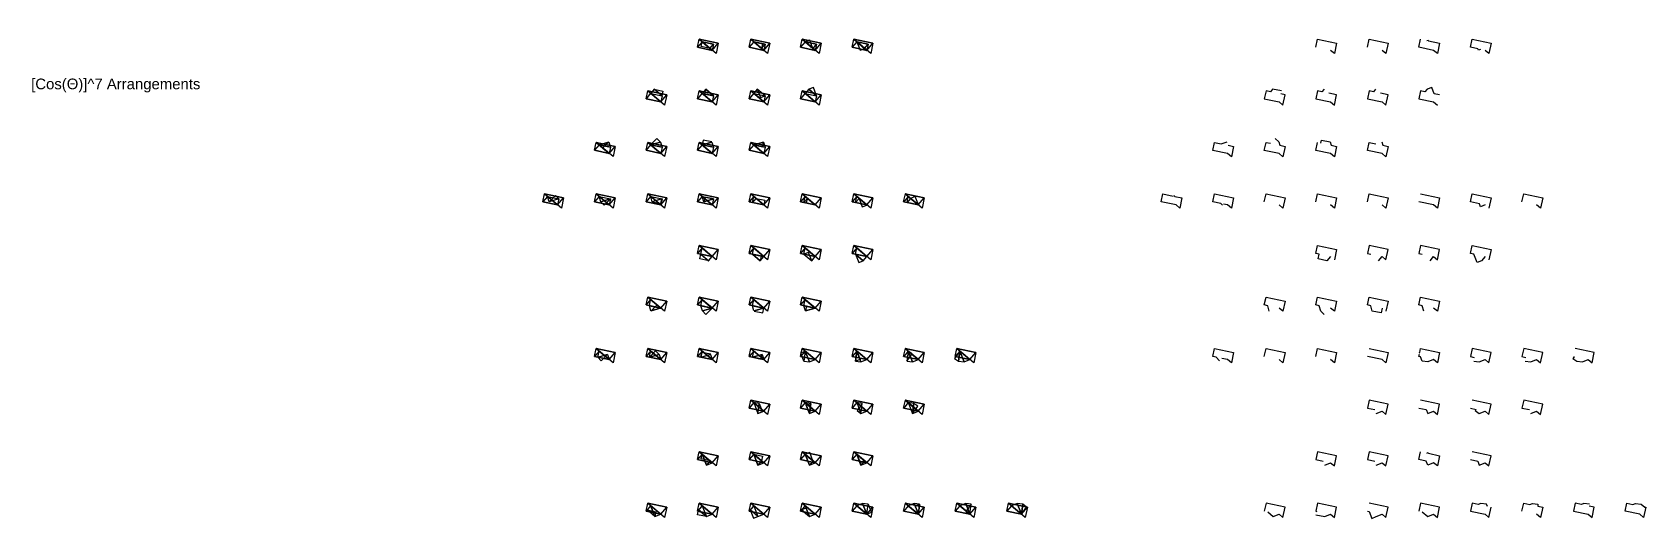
# Model space of a CAD drawing. Header units: inches. Extents: x -12292079.407 to -12292079.373, y 116895049.277 to 116895049.734.
# Drawn here: x -12292079.40454 to -12292079.38265, y 116895049.47863 to 116895049.48524 of the extents above; entities that cross this region are included whole.
import ezdxf

# ---------------------------------------------------------------- set-up
doc = ezdxf.new("R2010")
doc.units = ezdxf.units.IN
doc.header["$MEASUREMENT"] = 0
for name, color, linetype in [('BASE', 170, 'Continuous'), ('HYPOTENUSE', 20, 'Continuous'), ('PERPENDICULAR', 90, 'Continuous'), ('Standard', 7, 'Continuous')]:
    doc.layers.add(name, color=color, linetype=linetype)
doc.styles.get("Standard").update_dxf_attribs({"font": 'arial_0.ttf'})

# ---------------------------------------------------------------- blocks, each defined once
blk = doc.blocks.new('fundamental_block_GT')
at = {"layer": 'BASE'}
blk.add_line((0, 0), (879, -7), dxfattribs=at)
at = {"layer": 'HYPOTENUSE'}
blk.add_line((883, 469), (0, 0), dxfattribs=at)
at = {"layer": 'PERPENDICULAR'}
blk.add_line((879, -7), (883, 469), dxfattribs=at)

msp = doc.modelspace()

# ---------------------------------------------------------------- linework, layer by layer
at = {"color": 6}
for points in [[(-12292079.387126, 116895049.485033), (-12292079.387103, 116895049.485141), (-12292079.386845, 116895049.485087), (-12292079.386875, 116895049.484947), (-12292079.386927, 116895049.484991)], [(-12292079.386427, 116895049.485033), (-12292079.386404, 116895049.485141), (-12292079.386146, 116895049.485087), (-12292079.386176, 116895049.484947), (-12292079.386228, 116895049.484991)], [(-12292079.387825, 116895049.482937), (-12292079.387802, 116895049.483045), (-12292079.387544, 116895049.48299), (-12292079.387574, 116895049.482851), (-12292079.387625, 116895049.482895)], [(-12292079.387126, 116895049.482937), (-12292079.387103, 116895049.483045), (-12292079.386845, 116895049.48299), (-12292079.386875, 116895049.482851), (-12292079.386927, 116895049.482895)], [(-12292079.386427, 116895049.482937), (-12292079.386404, 116895049.483045), (-12292079.386146, 116895049.48299), (-12292079.386176, 116895049.482851), (-12292079.386228, 116895049.482895)], [(-12292079.385705, 116895049.483045), (-12292079.385447, 116895049.48299), (-12292079.385477, 116895049.482851), (-12292079.385529, 116895049.482895), (-12292079.385728, 116895049.482937)], [(-12292079.38433, 116895049.482937), (-12292079.384307, 116895049.483045), (-12292079.384049, 116895049.48299), (-12292079.384079, 116895049.482851), (-12292079.384131, 116895049.482895)], [(-12292079.387825, 116895049.48084), (-12292079.387802, 116895049.480948), (-12292079.387544, 116895049.480894), (-12292079.387574, 116895049.480754), (-12292079.387625, 116895049.480798)], [(-12292079.387126, 116895049.48084), (-12292079.387103, 116895049.480948), (-12292079.386845, 116895049.480894), (-12292079.386875, 116895049.480754), (-12292079.386927, 116895049.480798)], [(-12292079.386404, 116895049.480948), (-12292079.386146, 116895049.480894), (-12292079.386176, 116895049.480754), (-12292079.386228, 116895049.480798), (-12292079.386427, 116895049.48084)]]:
    msp.add_lwpolyline(points, close=True, dxfattribs=at)
for points in [[(-12292079.385622, 116895049.485124), (-12292079.385603, 116895049.485131), (-12292079.385599, 116895049.485119), (-12292079.385447, 116895049.485087), (-12292079.385477, 116895049.484947), (-12292079.385529, 116895049.484991), (-12292079.385728, 116895049.485033), (-12292079.385705, 116895049.485141)], [(-12292079.384894, 116895049.485005), (-12292079.384922, 116895049.484994), (-12292079.384929, 116895049.485012), (-12292079.385029, 116895049.485033), (-12292079.385006, 116895049.485141), (-12292079.384748, 116895049.485087), (-12292079.384778, 116895049.484947), (-12292079.38483, 116895049.484991)], [(-12292079.387594, 116895049.484441), (-12292079.387713, 116895049.484465), (-12292079.387743, 116895049.48443), (-12292079.387802, 116895049.484443), (-12292079.387825, 116895049.484334), (-12292079.387625, 116895049.484293), (-12292079.387574, 116895049.484248), (-12292079.387544, 116895049.484388), (-12292079.387603, 116895049.484401)], [(-12292079.385447, 116895049.484388), (-12292079.385522, 116895049.484404), (-12292079.385555, 116895049.484489), (-12292079.385616, 116895049.484465), (-12292079.385646, 116895049.48443), (-12292079.385705, 116895049.484443), (-12292079.385728, 116895049.484334), (-12292079.385529, 116895049.484293), (-12292079.385477, 116895049.484248)], [(-12292079.387676, 116895049.483795), (-12292079.387629, 116895049.483749), (-12292079.387616, 116895049.483705), (-12292079.387544, 116895049.483689), (-12292079.387574, 116895049.483549), (-12292079.387625, 116895049.483594), (-12292079.387825, 116895049.483635), (-12292079.387802, 116895049.483744), (-12292079.387741, 116895049.483731)], [(-12292079.387058, 116895049.483734), (-12292079.387049, 116895049.483774), (-12292079.38693, 116895049.483749), (-12292079.386917, 116895049.483705), (-12292079.386845, 116895049.483689), (-12292079.386875, 116895049.483549), (-12292079.386927, 116895049.483594), (-12292079.387126, 116895049.483635), (-12292079.387103, 116895049.483744)], [(-12292079.389052, 116895049.483025), (-12292079.389038, 116895049.483011), (-12292079.388942, 116895049.48299), (-12292079.388971, 116895049.482851), (-12292079.389023, 116895049.482895), (-12292079.389223, 116895049.482937), (-12292079.3892, 116895049.483045), (-12292079.389062, 116895049.483015)], [(-12292079.388393, 116895049.482892), (-12292079.388414, 116895049.482913), (-12292079.388524, 116895049.482937), (-12292079.388501, 116895049.483045), (-12292079.388243, 116895049.48299), (-12292079.388272, 116895049.482851), (-12292079.388324, 116895049.482895), (-12292079.388379, 116895049.482906)], [(-12292079.38483, 116895049.482895), (-12292079.384891, 116895049.482871), (-12292079.384907, 116895049.482911), (-12292079.385029, 116895049.482937), (-12292079.385006, 116895049.483045), (-12292079.384748, 116895049.48299), (-12292079.384778, 116895049.482851)], [(-12292079.386927, 116895049.482196), (-12292079.386975, 116895049.482138), (-12292079.387094, 116895049.482164), (-12292079.38708, 116895049.482228), (-12292079.387126, 116895049.482238), (-12292079.387103, 116895049.482346), (-12292079.386845, 116895049.482291), (-12292079.386875, 116895049.482151)], [(-12292079.38483, 116895049.482196), (-12292079.384878, 116895049.482138), (-12292079.38494, 116895049.482115), (-12292079.384984, 116895049.482228), (-12292079.385029, 116895049.482238), (-12292079.385006, 116895049.482346), (-12292079.384748, 116895049.482291), (-12292079.384778, 116895049.482151)], [(-12292079.387012, 116895049.481411), (-12292079.387059, 116895049.481457), (-12292079.38708, 116895049.481529), (-12292079.387126, 116895049.481539), (-12292079.387103, 116895049.481647), (-12292079.386845, 116895049.481593), (-12292079.386875, 116895049.481453), (-12292079.386927, 116895049.481497)], [(-12292079.386228, 116895049.481497), (-12292079.386241, 116895049.481432), (-12292079.38636, 116895049.481457), (-12292079.386381, 116895049.481529), (-12292079.386427, 116895049.481539), (-12292079.386404, 116895049.481647), (-12292079.386146, 116895049.481593), (-12292079.386176, 116895049.481453)], [(-12292079.388432, 116895049.480784), (-12292079.388478, 116895049.48083), (-12292079.388524, 116895049.48084), (-12292079.388501, 116895049.480948), (-12292079.388243, 116895049.480894), (-12292079.388272, 116895049.480754), (-12292079.388324, 116895049.480798), (-12292079.388401, 116895049.480814)], [(-12292079.385726, 116895049.48089), (-12292079.385716, 116895049.480894), (-12292079.385705, 116895049.480948), (-12292079.385447, 116895049.480894), (-12292079.385477, 116895049.480754), (-12292079.385529, 116895049.480798), (-12292079.385608, 116895049.480767), (-12292079.385683, 116895049.480777), (-12292079.385705, 116895049.480835), (-12292079.385728, 116895049.48084), (-12292079.38572, 116895049.480874)], [(-12292079.383631, 116895049.48084), (-12292079.383623, 116895049.480838), (-12292079.383639, 116895049.480815), (-12292079.383586, 116895049.480777), (-12292079.383511, 116895049.480767), (-12292079.383432, 116895049.480798), (-12292079.38338, 116895049.480754), (-12292079.38335, 116895049.480894), (-12292079.383608, 116895049.480948)], [(-12292079.385029, 116895049.480141), (-12292079.38495, 116895049.480124), (-12292079.384963, 116895049.480107), (-12292079.384909, 116895049.480068), (-12292079.38483, 116895049.480099), (-12292079.384778, 116895049.480055), (-12292079.384748, 116895049.480195), (-12292079.385006, 116895049.480249)], [(-12292079.385622, 116895049.479532), (-12292079.385603, 116895049.479539), (-12292079.385599, 116895049.479528), (-12292079.385447, 116895049.479496), (-12292079.385477, 116895049.479356), (-12292079.385529, 116895049.4794), (-12292079.385608, 116895049.479369), (-12292079.385628, 116895049.479421), (-12292079.385728, 116895049.479442), (-12292079.385705, 116895049.47955)], [(-12292079.387125, 116895049.478695), (-12292079.387006, 116895049.47867), (-12292079.386927, 116895049.478701), (-12292079.386875, 116895049.478657), (-12292079.386845, 116895049.478797), (-12292079.387103, 116895049.478851), (-12292079.387126, 116895049.478743), (-12292079.387115, 116895049.478741)], [(-12292079.386427, 116895049.478743), (-12292079.386404, 116895049.478738), (-12292079.386369, 116895049.478646), (-12292079.386307, 116895049.47867), (-12292079.386228, 116895049.478701), (-12292079.386176, 116895049.478657), (-12292079.386146, 116895049.478797), (-12292079.386404, 116895049.478851)], [(-12292079.3848, 116895049.478808), (-12292079.384812, 116895049.478838), (-12292079.384886, 116895049.478848), (-12292079.384923, 116895049.478833), (-12292079.385006, 116895049.478851), (-12292079.385029, 116895049.478743), (-12292079.38483, 116895049.478701), (-12292079.384778, 116895049.478657), (-12292079.384748, 116895049.478797)]]:
    msp.add_lwpolyline(points, close=True)
at = {"color": 130}
for points in [[(-12292079.387014, 116895049.484465), (-12292079.387044, 116895049.48443), (-12292079.387103, 116895049.484443), (-12292079.387126, 116895049.484334), (-12292079.386927, 116895049.484293), (-12292079.386875, 116895049.484248), (-12292079.386845, 116895049.484388), (-12292079.386949, 116895049.48441)], [(-12292079.386315, 116895049.484465), (-12292079.386345, 116895049.48443), (-12292079.386404, 116895049.484443), (-12292079.386427, 116895049.484334), (-12292079.386228, 116895049.484293), (-12292079.386176, 116895049.484248), (-12292079.386146, 116895049.484388), (-12292079.38625, 116895049.48441)]]:
    msp.add_lwpolyline(points, close=True, dxfattribs=at)
at = {"color": 129}
for points in [[(-12292079.388315, 116895049.483705), (-12292079.388243, 116895049.483689), (-12292079.388272, 116895049.483549), (-12292079.388324, 116895049.483594), (-12292079.388524, 116895049.483635), (-12292079.388501, 116895049.483744), (-12292079.38841, 116895049.483725), (-12292079.388328, 116895049.483749)], [(-12292079.386231, 116895049.483749), (-12292079.386218, 116895049.483705), (-12292079.386146, 116895049.483689), (-12292079.386176, 116895049.483549), (-12292079.386228, 116895049.483594), (-12292079.386427, 116895049.483635), (-12292079.386404, 116895049.483744), (-12292079.386313, 116895049.483725)]]:
    msp.add_lwpolyline(points, close=True, dxfattribs=at)
at = {"color": 128}
for points in [[(-12292079.386276, 116895049.482138), (-12292079.386228, 116895049.482196), (-12292079.386176, 116895049.482151), (-12292079.386146, 116895049.482291), (-12292079.386404, 116895049.482346), (-12292079.386427, 116895049.482238), (-12292079.386381, 116895049.482228)], [(-12292079.385577, 116895049.482138), (-12292079.385529, 116895049.482196), (-12292079.385477, 116895049.482151), (-12292079.385447, 116895049.482291), (-12292079.385705, 116895049.482346), (-12292079.385728, 116895049.482238), (-12292079.385682, 116895049.482228)]]:
    msp.add_lwpolyline(points, close=True, dxfattribs=at)
at = {"color": 127}
for points in [[(-12292079.387758, 116895049.481457), (-12292079.387779, 116895049.481529), (-12292079.387825, 116895049.481539), (-12292079.387802, 116895049.481647), (-12292079.387544, 116895049.481593), (-12292079.387574, 116895049.481453), (-12292079.387625, 116895049.481497)], [(-12292079.385661, 116895049.481457), (-12292079.385682, 116895049.481529), (-12292079.385728, 116895049.481539), (-12292079.385705, 116895049.481647), (-12292079.385447, 116895049.481593), (-12292079.385477, 116895049.481453), (-12292079.385529, 116895049.481497)]]:
    msp.add_lwpolyline(points, close=True, dxfattribs=at)
at = {"color": 126}
for points in [[(-12292079.384984, 116895049.480777), (-12292079.384909, 116895049.480767), (-12292079.38483, 116895049.480798), (-12292079.384778, 116895049.480754), (-12292079.384748, 116895049.480894), (-12292079.385006, 116895049.480948), (-12292079.385029, 116895049.48084), (-12292079.384977, 116895049.480829)], [(-12292079.384285, 116895049.480777), (-12292079.38421, 116895049.480767), (-12292079.384131, 116895049.480798), (-12292079.384079, 116895049.480754), (-12292079.384049, 116895049.480894), (-12292079.384307, 116895049.480948), (-12292079.38433, 116895049.48084), (-12292079.384278, 116895049.480829)]]:
    msp.add_lwpolyline(points, close=True, dxfattribs=at)
at = {"color": 55}
for points in [[(-12292079.386307, 116895049.480068), (-12292079.386228, 116895049.480099), (-12292079.386176, 116895049.480055), (-12292079.386146, 116895049.480195), (-12292079.386404, 116895049.480249), (-12292079.386427, 116895049.480141), (-12292079.386327, 116895049.48012)], [(-12292079.385728, 116895049.480141), (-12292079.385628, 116895049.48012), (-12292079.385608, 116895049.480068), (-12292079.385529, 116895049.480099), (-12292079.385477, 116895049.480055), (-12292079.385447, 116895049.480195), (-12292079.385705, 116895049.480249)], [(-12292079.38421, 116895049.480068), (-12292079.384131, 116895049.480099), (-12292079.384079, 116895049.480055), (-12292079.384049, 116895049.480195), (-12292079.384307, 116895049.480249), (-12292079.38433, 116895049.480141), (-12292079.38423, 116895049.48012)], [(-12292079.387006, 116895049.479369), (-12292079.386927, 116895049.4794), (-12292079.386875, 116895049.479356), (-12292079.386845, 116895049.479496), (-12292079.387103, 116895049.47955), (-12292079.387126, 116895049.479442), (-12292079.387026, 116895049.479421)], [(-12292079.386307, 116895049.479369), (-12292079.386228, 116895049.4794), (-12292079.386176, 116895049.479356), (-12292079.386146, 116895049.479496), (-12292079.386404, 116895049.47955), (-12292079.386427, 116895049.479442), (-12292079.386327, 116895049.479421)], [(-12292079.385029, 116895049.479442), (-12292079.384929, 116895049.479421), (-12292079.384909, 116895049.479369), (-12292079.38483, 116895049.4794), (-12292079.384778, 116895049.479356), (-12292079.384748, 116895049.479496), (-12292079.385006, 116895049.47955)]]:
    msp.add_lwpolyline(points, close=True, dxfattribs=at)
at = {"color": 125}
for points in [[(-12292079.387779, 116895049.478733), (-12292079.387705, 116895049.47867), (-12292079.387625, 116895049.478701), (-12292079.387574, 116895049.478657), (-12292079.387544, 116895049.478797), (-12292079.387802, 116895049.478851), (-12292079.387825, 116895049.478743)], [(-12292079.385683, 116895049.478733), (-12292079.385608, 116895049.47867), (-12292079.385529, 116895049.478701), (-12292079.385477, 116895049.478657), (-12292079.385447, 116895049.478797), (-12292079.385705, 116895049.478851), (-12292079.385728, 116895049.478743)]]:
    msp.add_lwpolyline(points, close=True, dxfattribs=at)
at = {"color": 124}
for points in [[(-12292079.38433, 116895049.478743), (-12292079.384307, 116895049.478851), (-12292079.384224, 116895049.478833), (-12292079.384187, 116895049.478848), (-12292079.384113, 116895049.478838), (-12292079.384117, 116895049.478811), (-12292079.384049, 116895049.478797), (-12292079.384079, 116895049.478657), (-12292079.384131, 116895049.478701)], [(-12292079.383414, 116895049.478838), (-12292079.383489, 116895049.478848), (-12292079.383525, 116895049.478833), (-12292079.383608, 116895049.478851), (-12292079.383631, 116895049.478743), (-12292079.383432, 116895049.478701), (-12292079.38338, 116895049.478657), (-12292079.38335, 116895049.478797), (-12292079.383418, 116895049.478811)]]:
    msp.add_lwpolyline(points, close=True, dxfattribs=at)
msp.add_lwpolyline([(-12292079.382662, 116895049.478799), (-12292079.382652, 116895049.478797), (-12292079.382681, 116895049.478657), (-12292079.382733, 116895049.478701), (-12292079.382932, 116895049.478743), (-12292079.382909, 116895049.478851), (-12292079.382826, 116895049.478833), (-12292079.38279, 116895049.478848), (-12292079.382715, 116895049.478838), (-12292079.382662, 116895049.4788)])

# ---------------------------------------------------------------- block references
for p, xscale, yscale, zscale, rotation in [((-12292079.395314, 116895049.484991), -2.315495696894455e-07, 2.315495696894455e-07, 2.315495696894456e-07, 347.6394668721875), ((-12292079.395314, 116895049.484991), 2.0351372332779e-07, 2.0351372332779e-07, 2.0351372332779e-07, 140.1267903938843), ((-12292079.39549, 116895049.485141), 2.634471657972354e-07, 2.634471657972354e-07, 2.634471657972354e-07, 320.1285335405972), ((-12292079.39545, 116895049.485107), -1.788734203571492e-07, 1.788734203571492e-07, 1.788734203571492e-07, 167.6377591447057), ((-12292079.395345, 116895049.485018), -1.38174090891794e-07, 1.38174090891794e-07, 1.381740908917941e-07, 347.6391415513154), ((-12292079.39545, 116895049.485107), 1.572151625356527e-07, 1.572151625356527e-07, 1.572151625356527e-07, 320.1253264842147), ((-12292079.394615, 116895049.484991), -2.315495696894455e-07, 2.315495696894455e-07, 2.315495696894456e-07, 347.6394668721875), ((-12292079.394615, 116895049.484991), 2.0351372332779e-07, 2.0351372332779e-07, 2.0351372332779e-07, 140.1267903938843), ((-12292079.394791, 116895049.485141), 2.634471657972354e-07, 2.634471657972354e-07, 2.634471657972354e-07, 320.1285335405972), ((-12292079.394751, 116895049.485107), -1.788734203571492e-07, 1.788734203571492e-07, 1.788734203571492e-07, 167.6377591447057), ((-12292079.394751, 116895049.485107), -1.38174090891794e-07, 1.38174090891794e-07, 1.381740908917941e-07, 167.6391415513153), ((-12292079.394751, 116895049.485107), 1.572151625356527e-07, 1.572151625356527e-07, 1.572151625356527e-07, 320.1253264842147), ((-12292079.393916, 116895049.484991), -2.315495696894455e-07, 2.315495696894455e-07, 2.315495696894456e-07, 347.6394668721875), ((-12292079.393916, 116895049.484991), 2.0351372332779e-07, 2.0351372332779e-07, 2.0351372332779e-07, 140.1267903938843), ((-12292079.394092, 116895049.485141), 2.634471657972354e-07, 2.634471657972354e-07, 2.634471657972354e-07, 320.1285335405972), ((-12292079.394052, 116895049.485107), -1.788734203571492e-07, 1.788734203571492e-07, 1.788734203571492e-07, 167.6377591447057), ((-12292079.394052, 116895049.485107), 1.572151625356527e-07, 1.572151625356527e-07, 1.572151625356527e-07, 320.1253264842147), ((-12292079.393947, 116895049.485018), 1.381740908917941e-07, 1.381740908917941e-07, 1.381740908917941e-07, 111.6391415535086), ((-12292079.393217, 116895049.484991), -2.315495696894455e-07, 2.315495696894455e-07, 2.315495696894456e-07, 347.6394668721875), ((-12292079.393217, 116895049.484991), 2.0351372332779e-07, 2.0351372332779e-07, 2.0351372332779e-07, 140.1267903938843), ((-12292079.393393, 116895049.485141), 2.634471657972354e-07, 2.634471657972354e-07, 2.634471657972354e-07, 320.1285335405972), ((-12292079.393353, 116895049.485107), -1.788734203571492e-07, 1.788734203571492e-07, 1.788734203571492e-07, 167.6377591447057), ((-12292079.393353, 116895049.485107), 1.572151625356527e-07, 1.572151625356527e-07, 1.572151625356527e-07, 320.1253264842147), ((-12292079.393353, 116895049.485107), 1.381740908917941e-07, 1.381740908917941e-07, 1.381740908917941e-07, 291.6391415535086), ((-12292079.396013, 116895049.484293), -2.315495696894455e-07, 2.315495696894455e-07, 2.315495696894456e-07, 347.6394668721875), ((-12292079.396013, 116895049.484293), 2.0351372332779e-07, 2.0351372332779e-07, 2.0351372332779e-07, 140.1267903938843), ((-12292079.396189, 116895049.484443), 2.634471657972354e-07, 2.634471657972354e-07, 2.634471657972354e-07, 320.1285335405972), ((-12292079.396149, 116895049.484408), -1.788734203571492e-07, 1.788734203571492e-07, 1.788734203571492e-07, 167.6377591447057), ((-12292079.395995, 116895049.484376), 1.572151625356527e-07, 1.572151625356527e-07, 1.572151625356527e-07, 140.1253264842147), ((-12292079.396101, 116895049.484465), -1.38174090891794e-07, 1.38174090891794e-07, 1.381740908917941e-07, 167.6391415513153), ((-12292079.395314, 116895049.484293), -2.315495696894455e-07, 2.315495696894455e-07, 2.315495696894456e-07, 347.6394668721875), ((-12292079.395314, 116895049.484293), 2.0351372332779e-07, 2.0351372332779e-07, 2.0351372332779e-07, 140.1267903938843), ((-12292079.39549, 116895049.484443), 2.634471657972354e-07, 2.634471657972354e-07, 2.634471657972354e-07, 320.1285335405972), ((-12292079.39545, 116895049.484408), -1.788734203571492e-07, 1.788734203571492e-07, 1.788734203571492e-07, 167.6377591447057), ((-12292079.395296, 116895049.484376), 1.572151625356527e-07, 1.572151625356527e-07, 1.572151625356527e-07, 140.1253264842147), ((-12292079.395296, 116895049.484376), -1.38174090891794e-07, 1.38174090891794e-07, 1.381740908917941e-07, 347.6391415513154), ((-12292079.394615, 116895049.484293), -2.315495696894455e-07, 2.315495696894455e-07, 2.315495696894456e-07, 347.6394668721875), ((-12292079.394615, 116895049.484293), 2.0351372332779e-07, 2.0351372332779e-07, 2.0351372332779e-07, 140.1267903938843), ((-12292079.394791, 116895049.484443), 2.634471657972354e-07, 2.634471657972354e-07, 2.634471657972354e-07, 320.1285335405972), ((-12292079.394751, 116895049.484408), -1.788734203571492e-07, 1.788734203571492e-07, 1.788734203571492e-07, 167.6377591447057), ((-12292079.394597, 116895049.484376), 1.572151625356527e-07, 1.572151625356527e-07, 1.572151625356527e-07, 140.1253264842147), ((-12292079.394703, 116895049.484465), 1.381740908917941e-07, 1.381740908917941e-07, 1.381740908917941e-07, 291.6391415535086), ((-12292079.393916, 116895049.484293), -2.315495696894455e-07, 2.315495696894455e-07, 2.315495696894456e-07, 347.6394668721875), ((-12292079.393916, 116895049.484293), 2.0351372332779e-07, 2.0351372332779e-07, 2.0351372332779e-07, 140.1267903938843), ((-12292079.394092, 116895049.484443), 2.634471657972354e-07, 2.634471657972354e-07, 2.634471657972354e-07, 320.1285335405972), ((-12292079.394052, 116895049.484408), -1.788734203571492e-07, 1.788734203571492e-07, 1.788734203571492e-07, 167.6377591447057), ((-12292079.393898, 116895049.484376), 1.572151625356527e-07, 1.572151625356527e-07, 1.572151625356527e-07, 140.1253264842147), ((-12292079.393898, 116895049.484376), 1.381740908917941e-07, 1.381740908917941e-07, 1.381740908917941e-07, 111.6391415535086), ((-12292079.396712, 116895049.483594), -2.315495696894455e-07, 2.315495696894455e-07, 2.315495696894456e-07, 347.6394668721875), ((-12292079.396888, 116895049.483744), 2.634471657972354e-07, 2.634471657972354e-07, 2.634471657972354e-07, 320.1285335405972), ((-12292079.396716, 116895049.483749), -1.381768981771838e-07, 1.381768981771839e-07, 1.381768981771838e-07, 44.61187588251773), ((-12292079.396848, 116895049.483709), -1.572151625356527e-07, 1.572151625356527e-07, 1.572151625356527e-07, 196.1253264820216), ((-12292079.396013, 116895049.483594), -2.315495696894455e-07, 2.315495696894455e-07, 2.315495696894456e-07, 347.6394668721875), ((-12292079.396189, 116895049.483744), 2.634471657972354e-07, 2.634471657972354e-07, 2.634471657972354e-07, 320.1285335405972), ((-12292079.396149, 116895049.483709), -1.381768981771838e-07, 1.381768981771838e-07, 1.381768981771838e-07, 224.6118758825177), ((-12292079.396149, 116895049.483709), -1.572151625356527e-07, 1.572151625356527e-07, 1.572151625356527e-07, 196.1253264820216), ((-12292079.395314, 116895049.483594), -2.315495696894455e-07, 2.315495696894455e-07, 2.315495696894456e-07, 347.6394668721875), ((-12292079.39549, 116895049.483744), 2.634471657972354e-07, 2.634471657972354e-07, 2.634471657972354e-07, 320.1285335405972), ((-12292079.395318, 116895049.483749), 1.381768981771838e-07, 1.381768981771838e-07, 1.381768981771838e-07, 168.6118758847108), ((-12292079.39545, 116895049.483709), -1.572151625356527e-07, 1.572151625356527e-07, 1.572151625356527e-07, 196.1253264820216), ((-12292079.394615, 116895049.483594), -2.315495696894455e-07, 2.315495696894455e-07, 2.315495696894456e-07, 347.6394668721875), ((-12292079.394791, 116895049.483744), 2.634471657972354e-07, 2.634471657972354e-07, 2.634471657972354e-07, 320.1285335405972), ((-12292079.394751, 116895049.483709), -1.572151625356527e-07, 1.572151625356527e-07, 1.572151625356527e-07, 196.1253264820216), ((-12292079.394751, 116895049.483709), 1.381768981771838e-07, 1.381768981771838e-07, 1.381768981771838e-07, 348.6118758847109), ((-12292079.396712, 116895049.483594), 2.0351372332779e-07, 2.0351372332779e-07, 2.0351372332779e-07, 140.1267903938843), ((-12292079.396848, 116895049.483709), -1.788734203571492e-07, 1.788734203571492e-07, 1.788734203571492e-07, 167.6377591447057), ((-12292079.396013, 116895049.483594), 2.0351372332779e-07, 2.0351372332779e-07, 2.0351372332779e-07, 140.1267903938843), ((-12292079.396149, 116895049.483709), -1.788734203571492e-07, 1.788734203571492e-07, 1.788734203571492e-07, 167.6377591447057), ((-12292079.395314, 116895049.483594), 2.0351372332779e-07, 2.0351372332779e-07, 2.0351372332779e-07, 140.1267903938843), ((-12292079.39545, 116895049.483709), -1.788734203571492e-07, 1.788734203571492e-07, 1.788734203571492e-07, 167.6377591447057), ((-12292079.394615, 116895049.483594), 2.0351372332779e-07, 2.0351372332779e-07, 2.0351372332779e-07, 140.1267903938843), ((-12292079.394751, 116895049.483709), -1.788734203571492e-07, 1.788734203571492e-07, 1.788734203571492e-07, 167.6377591447057), ((-12292079.397587, 116895049.483045), 2.634471657972354e-07, 2.634471657972354e-07, 2.634471657972354e-07, 320.1285335405972), ((-12292079.396888, 116895049.483045), 2.634471657972354e-07, 2.634471657972354e-07, 2.634471657972354e-07, 320.1285335405972), ((-12292079.396189, 116895049.483045), 2.634471657972354e-07, 2.634471657972354e-07, 2.634471657972354e-07, 320.1285335405972), ((-12292079.39549, 116895049.483045), 2.634471657972354e-07, 2.634471657972354e-07, 2.634471657972354e-07, 320.1285335405972), ((-12292079.394791, 116895049.483045), 2.634471657972354e-07, 2.634471657972354e-07, 2.634471657972354e-07, 320.1285335405972), ((-12292079.394092, 116895049.483045), 2.634471657972354e-07, 2.634471657972354e-07, 2.634471657972354e-07, 320.1285335405972), ((-12292079.393393, 116895049.483045), 2.634471657972354e-07, 2.634471657972354e-07, 2.634471657972354e-07, 320.1285335405972), ((-12292079.392695, 116895049.483045), 2.634471657972354e-07, 2.634471657972354e-07, 2.634471657972354e-07, 320.1285335405972), ((-12292079.397411, 116895049.482895), -2.315495696894455e-07, 2.315495696894455e-07, 2.315495696894456e-07, 347.6394668721875), ((-12292079.397411, 116895049.482895), 2.0351372332779e-07, 2.0351372332779e-07, 2.0351372332779e-07, 140.1267903938843), ((-12292079.397547, 116895049.483011), -1.788734203571492e-07, 1.788734203571492e-07, 1.788734203571492e-07, 167.6377591447057), ((-12292079.397393, 116895049.482978), -1.572151625356527e-07, 1.572151625356527e-07, 1.572151625356527e-07, 16.12532648202162), ((-12292079.397526, 116895049.482939), -1.381768981771838e-07, 1.381768981771838e-07, 1.381768981771838e-07, 224.6118758825177), ((-12292079.396712, 116895049.482895), -2.315495696894455e-07, 2.315495696894455e-07, 2.315495696894456e-07, 347.6394668721875), ((-12292079.396712, 116895049.482895), 2.0351372332779e-07, 2.0351372332779e-07, 2.0351372332779e-07, 140.1267903938843), ((-12292079.396848, 116895049.483011), -1.788734203571492e-07, 1.788734203571492e-07, 1.788734203571492e-07, 167.6377591447057), ((-12292079.396694, 116895049.482978), -1.572151625356527e-07, 1.572151625356527e-07, 1.572151625356527e-07, 16.12532648202162), ((-12292079.396694, 116895049.482978), -1.381768981771838e-07, 1.381768981771839e-07, 1.381768981771838e-07, 44.61187588251773), ((-12292079.396013, 116895049.482895), -2.315495696894455e-07, 2.315495696894455e-07, 2.315495696894456e-07, 347.6394668721875), ((-12292079.396013, 116895049.482895), 2.0351372332779e-07, 2.0351372332779e-07, 2.0351372332779e-07, 140.1267903938843), ((-12292079.396149, 116895049.483011), -1.788734203571492e-07, 1.788734203571492e-07, 1.788734203571492e-07, 167.6377591447057), ((-12292079.395995, 116895049.482978), -1.572151625356527e-07, 1.572151625356527e-07, 1.572151625356527e-07, 16.12532648202162), ((-12292079.396128, 116895049.482939), 1.381768981771838e-07, 1.381768981771838e-07, 1.381768981771838e-07, 348.6118758847109), ((-12292079.395314, 116895049.482895), -2.315495696894455e-07, 2.315495696894455e-07, 2.315495696894456e-07, 347.6394668721875), ((-12292079.395314, 116895049.482895), 2.0351372332779e-07, 2.0351372332779e-07, 2.0351372332779e-07, 140.1267903938843), ((-12292079.39545, 116895049.483011), -1.788734203571492e-07, 1.788734203571492e-07, 1.788734203571492e-07, 167.6377591447057), ((-12292079.395296, 116895049.482978), -1.572151625356527e-07, 1.572151625356527e-07, 1.572151625356527e-07, 16.12532648202162), ((-12292079.395296, 116895049.482978), 1.381768981771838e-07, 1.381768981771838e-07, 1.381768981771838e-07, 168.6118758847108), ((-12292079.394615, 116895049.482895), -2.315495696894455e-07, 2.315495696894455e-07, 2.315495696894456e-07, 347.6394668721875), ((-12292079.394615, 116895049.482895), 2.0351372332779e-07, 2.0351372332779e-07, 2.0351372332779e-07, 140.1267903938843), ((-12292079.394615, 116895049.482895), -1.788734203571492e-07, 1.788734203571492e-07, 1.788734203571492e-07, 347.6377591447058), ((-12292079.394615, 116895049.482895), 1.572151625356527e-07, 1.572151625356527e-07, 1.572151625356527e-07, 140.1253264842147), ((-12292079.39472, 116895049.482984), -1.38174090891794e-07, 1.38174090891794e-07, 1.381740908917941e-07, 167.6391415513153), ((-12292079.393916, 116895049.482895), -2.315495696894455e-07, 2.315495696894455e-07, 2.315495696894456e-07, 347.6394668721875), ((-12292079.393916, 116895049.482895), 2.0351372332779e-07, 2.0351372332779e-07, 2.0351372332779e-07, 140.1267903938843), ((-12292079.393916, 116895049.482895), -1.788734203571492e-07, 1.788734203571492e-07, 1.788734203571492e-07, 347.6377591447058), ((-12292079.393916, 116895049.482895), 1.572151625356527e-07, 1.572151625356527e-07, 1.572151625356527e-07, 140.1253264842147), ((-12292079.393916, 116895049.482895), -1.38174090891794e-07, 1.38174090891794e-07, 1.381740908917941e-07, 347.6391415513154), ((-12292079.393217, 116895049.482895), -2.315495696894455e-07, 2.315495696894455e-07, 2.315495696894456e-07, 347.6394668721875), ((-12292079.393217, 116895049.482895), 2.0351372332779e-07, 2.0351372332779e-07, 2.0351372332779e-07, 140.1267903938843), ((-12292079.393217, 116895049.482895), -1.788734203571492e-07, 1.788734203571492e-07, 1.788734203571492e-07, 347.6377591447058), ((-12292079.393217, 116895049.482895), 1.572151625356527e-07, 1.572151625356527e-07, 1.572151625356527e-07, 140.1253264842147), ((-12292079.393322, 116895049.482984), 1.381740908917941e-07, 1.381740908917941e-07, 1.381740908917941e-07, 291.6391415535086), ((-12292079.392518, 116895049.482895), -2.315495696894455e-07, 2.315495696894455e-07, 2.315495696894456e-07, 347.6394668721875), ((-12292079.392518, 116895049.482895), 2.0351372332779e-07, 2.0351372332779e-07, 2.0351372332779e-07, 140.1267903938843), ((-12292079.392518, 116895049.482895), -1.788734203571492e-07, 1.788734203571492e-07, 1.788734203571492e-07, 347.6377591447058), ((-12292079.392518, 116895049.482895), 1.572151625356527e-07, 1.572151625356527e-07, 1.572151625356527e-07, 140.1253264842147), ((-12292079.392518, 116895049.482895), 1.381740908917941e-07, 1.381740908917941e-07, 1.381740908917941e-07, 111.6391415535086), ((-12292079.39549, 116895049.482346), 2.634471657972354e-07, 2.634471657972354e-07, 2.634471657972354e-07, 320.1285335405972), ((-12292079.394791, 116895049.482346), 2.634471657972354e-07, 2.634471657972354e-07, 2.634471657972354e-07, 320.1285335405972), ((-12292079.394092, 116895049.482346), 2.634471657972354e-07, 2.634471657972354e-07, 2.634471657972354e-07, 320.1285335405972), ((-12292079.393393, 116895049.482346), 2.634471657972354e-07, 2.634471657972354e-07, 2.634471657972354e-07, 320.1285335405972), ((-12292079.395314, 116895049.482196), -2.315495696894455e-07, 2.315495696894455e-07, 2.315495696894456e-07, 347.6394668721875), ((-12292079.395314, 116895049.482196), 2.0351372332779e-07, 2.0351372332779e-07, 2.0351372332779e-07, 140.1267903938843), ((-12292079.395362, 116895049.482138), -1.38174090891794e-07, 1.38174090891794e-07, 1.381740908917941e-07, 347.6391415513154), ((-12292079.395314, 116895049.482196), -1.788734203571492e-07, 1.788734203571492e-07, 1.788734203571492e-07, 347.6377591447058), ((-12292079.395468, 116895049.482228), 1.572151625356527e-07, 1.572151625356527e-07, 1.572151625356527e-07, 320.1253264842147), ((-12292079.394615, 116895049.482196), -2.315495696894455e-07, 2.315495696894455e-07, 2.315495696894456e-07, 347.6394668721875), ((-12292079.394615, 116895049.482196), 2.0351372332779e-07, 2.0351372332779e-07, 2.0351372332779e-07, 140.1267903938843), ((-12292079.394769, 116895049.482228), -1.38174090891794e-07, 1.38174090891794e-07, 1.381740908917941e-07, 167.6391415513153), ((-12292079.394615, 116895049.482196), -1.788734203571492e-07, 1.788734203571492e-07, 1.788734203571492e-07, 347.6377591447058), ((-12292079.394769, 116895049.482228), 1.572151625356527e-07, 1.572151625356527e-07, 1.572151625356527e-07, 320.1253264842147), ((-12292079.393916, 116895049.482196), -2.315495696894455e-07, 2.315495696894455e-07, 2.315495696894456e-07, 347.6394668721875), ((-12292079.393916, 116895049.482196), 2.0351372332779e-07, 2.0351372332779e-07, 2.0351372332779e-07, 140.1267903938843), ((-12292079.393916, 116895049.482196), -1.788734203571492e-07, 1.788734203571492e-07, 1.788734203571492e-07, 347.6377591447058), ((-12292079.39407, 116895049.482228), 1.572151625356527e-07, 1.572151625356527e-07, 1.572151625356527e-07, 320.1253264842147), ((-12292079.393965, 116895049.482138), 1.381740908917941e-07, 1.381740908917941e-07, 1.381740908917941e-07, 111.6391415535086), ((-12292079.393217, 116895049.482196), -2.315495696894455e-07, 2.315495696894455e-07, 2.315495696894456e-07, 347.6394668721875), ((-12292079.393217, 116895049.482196), 2.0351372332779e-07, 2.0351372332779e-07, 2.0351372332779e-07, 140.1267903938843), ((-12292079.393217, 116895049.482196), -1.788734203571492e-07, 1.788734203571492e-07, 1.788734203571492e-07, 347.6377591447058), ((-12292079.393371, 116895049.482228), 1.572151625356527e-07, 1.572151625356527e-07, 1.572151625356527e-07, 320.1253264842147), ((-12292079.393371, 116895049.482228), 1.381740908917941e-07, 1.381740908917941e-07, 1.381740908917941e-07, 291.6391415535086), ((-12292079.396013, 116895049.481497), -2.315495696894455e-07, 2.315495696894455e-07, 2.315495696894456e-07, 347.6394668721875), ((-12292079.396013, 116895049.481497), 2.0351372332779e-07, 2.0351372332779e-07, 2.0351372332779e-07, 140.1267903938843), ((-12292079.396189, 116895049.481647), 2.634471657972354e-07, 2.634471657972354e-07, 2.634471657972354e-07, 320.1285335405972), ((-12292079.396013, 116895049.481497), -1.788734203571492e-07, 1.788734203571492e-07, 1.788734203571492e-07, 347.6377591447058), ((-12292079.396013, 116895049.481497), -1.572151625356527e-07, 1.572151625356527e-07, 1.572151625356527e-07, 16.12532648202162), ((-12292079.396145, 116895049.481457), -1.381768981771838e-07, 1.381768981771838e-07, 1.381768981771838e-07, 224.6118758825177), ((-12292079.395314, 116895049.481497), -2.315495696894455e-07, 2.315495696894455e-07, 2.315495696894456e-07, 347.6394668721875), ((-12292079.395314, 116895049.481497), 2.0351372332779e-07, 2.0351372332779e-07, 2.0351372332779e-07, 140.1267903938843), ((-12292079.39549, 116895049.481647), 2.634471657972354e-07, 2.634471657972354e-07, 2.634471657972354e-07, 320.1285335405972), ((-12292079.395314, 116895049.481497), -1.788734203571492e-07, 1.788734203571492e-07, 1.788734203571492e-07, 347.6377591447058), ((-12292079.395314, 116895049.481497), -1.572151625356527e-07, 1.572151625356527e-07, 1.572151625356527e-07, 16.12532648202162), ((-12292079.395314, 116895049.481497), -1.381768981771838e-07, 1.381768981771839e-07, 1.381768981771838e-07, 44.61187588251773), ((-12292079.394615, 116895049.481497), -2.315495696894455e-07, 2.315495696894455e-07, 2.315495696894456e-07, 347.6394668721875), ((-12292079.394615, 116895049.481497), 2.0351372332779e-07, 2.0351372332779e-07, 2.0351372332779e-07, 140.1267903938843), ((-12292079.394791, 116895049.481647), 2.634471657972354e-07, 2.634471657972354e-07, 2.634471657972354e-07, 320.1285335405972), ((-12292079.394615, 116895049.481497), -1.788734203571492e-07, 1.788734203571492e-07, 1.788734203571492e-07, 347.6377591447058), ((-12292079.394615, 116895049.481497), -1.572151625356527e-07, 1.572151625356527e-07, 1.572151625356527e-07, 16.12532648202162), ((-12292079.393916, 116895049.481497), -2.315495696894455e-07, 2.315495696894455e-07, 2.315495696894456e-07, 347.6394668721875), ((-12292079.393916, 116895049.481497), 2.0351372332779e-07, 2.0351372332779e-07, 2.0351372332779e-07, 140.1267903938843), ((-12292079.394092, 116895049.481647), 2.634471657972354e-07, 2.634471657972354e-07, 2.634471657972354e-07, 320.1285335405972), ((-12292079.393916, 116895049.481497), -1.788734203571492e-07, 1.788734203571492e-07, 1.788734203571492e-07, 347.6377591447058), ((-12292079.393916, 116895049.481497), -1.572151625356527e-07, 1.572151625356527e-07, 1.572151625356527e-07, 16.12532648202162), ((-12292079.394747, 116895049.481457), 1.381768981771838e-07, 1.381768981771838e-07, 1.381768981771838e-07, 348.6118758847109), ((-12292079.393916, 116895049.481497), 1.381768981771838e-07, 1.381768981771838e-07, 1.381768981771838e-07, 168.6118758847108), ((-12292079.396712, 116895049.480798), -2.315495696894455e-07, 2.315495696894455e-07, 2.315495696894456e-07, 347.6394668721875), ((-12292079.396712, 116895049.480798), 2.0351372332779e-07, 2.0351372332779e-07, 2.0351372332779e-07, 140.1267903938843), ((-12292079.396888, 116895049.480948), 2.634471657972354e-07, 2.634471657972354e-07, 2.634471657972354e-07, 320.1285335405972), ((-12292079.396733, 116895049.48087), -1.381768981771838e-07, 1.381768981771839e-07, 1.381768981771838e-07, 44.61187588251773), ((-12292079.396712, 116895049.480798), -1.788734203571492e-07, 1.788734203571492e-07, 1.788734203571492e-07, 347.6377591447058), ((-12292079.396866, 116895049.48083), -1.572151625356527e-07, 1.572151625356527e-07, 1.572151625356527e-07, 196.1253264820216), ((-12292079.396013, 116895049.480798), -2.315495696894455e-07, 2.315495696894455e-07, 2.315495696894456e-07, 347.6394668721875), ((-12292079.396013, 116895049.480798), 2.0351372332779e-07, 2.0351372332779e-07, 2.0351372332779e-07, 140.1267903938843), ((-12292079.396189, 116895049.480948), 2.634471657972354e-07, 2.634471657972354e-07, 2.634471657972354e-07, 320.1285335405972), ((-12292079.396167, 116895049.48083), -1.381768981771838e-07, 1.381768981771838e-07, 1.381768981771838e-07, 224.6118758825177), ((-12292079.396013, 116895049.480798), -1.788734203571492e-07, 1.788734203571492e-07, 1.788734203571492e-07, 347.6377591447058), ((-12292079.396167, 116895049.48083), -1.572151625356527e-07, 1.572151625356527e-07, 1.572151625356527e-07, 196.1253264820216), ((-12292079.395314, 116895049.480798), -2.315495696894455e-07, 2.315495696894455e-07, 2.315495696894456e-07, 347.6394668721875), ((-12292079.395314, 116895049.480798), 2.0351372332779e-07, 2.0351372332779e-07, 2.0351372332779e-07, 140.1267903938843), ((-12292079.39549, 116895049.480948), 2.634471657972354e-07, 2.634471657972354e-07, 2.634471657972354e-07, 320.1285335405972), ((-12292079.395314, 116895049.480798), -1.788734203571492e-07, 1.788734203571492e-07, 1.788734203571492e-07, 347.6377591447058), ((-12292079.395335, 116895049.48087), 1.381768981771838e-07, 1.381768981771838e-07, 1.381768981771838e-07, 168.6118758847108), ((-12292079.395468, 116895049.48083), -1.572151625356527e-07, 1.572151625356527e-07, 1.572151625356527e-07, 196.1253264820216), ((-12292079.394615, 116895049.480798), -2.315495696894455e-07, 2.315495696894455e-07, 2.315495696894456e-07, 347.6394668721875), ((-12292079.394615, 116895049.480798), 2.0351372332779e-07, 2.0351372332779e-07, 2.0351372332779e-07, 140.1267903938843), ((-12292079.394791, 116895049.480948), 2.634471657972354e-07, 2.634471657972354e-07, 2.634471657972354e-07, 320.1285335405972), ((-12292079.394615, 116895049.480798), -1.788734203571492e-07, 1.788734203571492e-07, 1.788734203571492e-07, 347.6377591447058), ((-12292079.394769, 116895049.48083), 1.381768981771838e-07, 1.381768981771838e-07, 1.381768981771838e-07, 348.6118758847109), ((-12292079.394769, 116895049.48083), -1.572151625356527e-07, 1.572151625356527e-07, 1.572151625356527e-07, 196.1253264820216), ((-12292079.393916, 116895049.480798), -2.315495696894455e-07, 2.315495696894455e-07, 2.315495696894456e-07, 347.6394668721875), ((-12292079.393916, 116895049.480798), 2.0351372332779e-07, 2.0351372332779e-07, 2.0351372332779e-07, 140.1267903938843), ((-12292079.39407, 116895049.480777), -1.381781595337772e-07, 1.381781595337772e-07, 1.381781595337772e-07, 290.6603955128306), ((-12292079.394092, 116895049.480948), 2.634471657972354e-07, 2.634471657972354e-07, 2.634471657972354e-07, 320.1285335405972), ((-12292079.394052, 116895049.480914), 1.572167799126906e-07, 1.572167799126906e-07, 1.572167799126906e-07, 263.1490686010646), ((-12292079.394052, 116895049.480914), 1.788734203571492e-07, 1.788734203571492e-07, 1.788734203571492e-07, 291.6377591468989), ((-12292079.393217, 116895049.480798), -2.315495696894455e-07, 2.315495696894455e-07, 2.315495696894456e-07, 347.6394668721875), ((-12292079.393217, 116895049.480798), 2.0351372332779e-07, 2.0351372332779e-07, 2.0351372332779e-07, 140.1267903938843), ((-12292079.393353, 116895049.480914), -1.381781595337772e-07, 1.381781595337772e-07, 1.381781595337772e-07, 110.6603955128306), ((-12292079.393393, 116895049.480948), 2.634471657972354e-07, 2.634471657972354e-07, 2.634471657972354e-07, 320.1285335405972), ((-12292079.393353, 116895049.480914), 1.572167799126906e-07, 1.572167799126906e-07, 1.572167799126906e-07, 263.1490686010646), ((-12292079.393353, 116895049.480914), 1.788734203571492e-07, 1.788734203571492e-07, 1.788734203571492e-07, 291.6377591468989), ((-12292079.392672, 116895049.480777), 1.381781595337772e-07, 1.381781595337772e-07, 1.381781595337772e-07, 54.6603955150238), ((-12292079.392518, 116895049.480798), -2.315495696894455e-07, 2.315495696894455e-07, 2.315495696894456e-07, 347.6394668721875), ((-12292079.392518, 116895049.480798), 2.0351372332779e-07, 2.0351372332779e-07, 2.0351372332779e-07, 140.1267903938843), ((-12292079.392695, 116895049.480948), 2.634471657972354e-07, 2.634471657972354e-07, 2.634471657972354e-07, 320.1285335405972), ((-12292079.392654, 116895049.480914), 1.572167799126906e-07, 1.572167799126906e-07, 1.572167799126906e-07, 263.1490686010646), ((-12292079.392654, 116895049.480914), 1.788734203571492e-07, 1.788734203571492e-07, 1.788734203571492e-07, 291.6377591468989), ((-12292079.391955, 116895049.480914), 1.381781595337772e-07, 1.381781595337772e-07, 1.381781595337772e-07, 234.6603955150238), ((-12292079.391819, 116895049.480798), -2.315495696894455e-07, 2.315495696894455e-07, 2.315495696894456e-07, 347.6394668721875), ((-12292079.391819, 116895049.480798), 2.0351372332779e-07, 2.0351372332779e-07, 2.0351372332779e-07, 140.1267903938843), ((-12292079.391996, 116895049.480948), 2.634471657972354e-07, 2.634471657972354e-07, 2.634471657972354e-07, 320.1285335405972), ((-12292079.391955, 116895049.480914), 1.572167799126906e-07, 1.572167799126906e-07, 1.572167799126906e-07, 263.1490686010646), ((-12292079.391955, 116895049.480914), 1.788734203571492e-07, 1.788734203571492e-07, 1.788734203571492e-07, 291.6377591468989), ((-12292079.394615, 116895049.480099), -2.315495696894455e-07, 2.315495696894455e-07, 2.315495696894456e-07, 347.6394668721875), ((-12292079.394615, 116895049.480099), 2.0351372332779e-07, 2.0351372332779e-07, 2.0351372332779e-07, 140.1267903938843), ((-12292079.394791, 116895049.480249), 2.634471657972354e-07, 2.634471657972354e-07, 2.634471657972354e-07, 320.1285335405972), ((-12292079.394694, 116895049.480068), 1.572167799126906e-07, 1.572167799126906e-07, 1.572167799126906e-07, 83.14906860106454), ((-12292079.394751, 116895049.480215), 1.788734203571492e-07, 1.788734203571492e-07, 1.788734203571492e-07, 291.6377591468989), ((-12292079.393916, 116895049.480099), -2.315495696894455e-07, 2.315495696894455e-07, 2.315495696894456e-07, 347.6394668721875), ((-12292079.393916, 116895049.480099), 2.0351372332779e-07, 2.0351372332779e-07, 2.0351372332779e-07, 140.1267903938843), ((-12292079.394092, 116895049.480249), 2.634471657972354e-07, 2.634471657972354e-07, 2.634471657972354e-07, 320.1285335405972), ((-12292079.393996, 116895049.480068), 1.572167799126906e-07, 1.572167799126906e-07, 1.572167799126906e-07, 83.14906860106454), ((-12292079.394052, 116895049.480215), 1.788734203571492e-07, 1.788734203571492e-07, 1.788734203571492e-07, 291.6377591468989), ((-12292079.393217, 116895049.480099), -2.315495696894455e-07, 2.315495696894455e-07, 2.315495696894456e-07, 347.6394668721875), ((-12292079.393217, 116895049.480099), 2.0351372332779e-07, 2.0351372332779e-07, 2.0351372332779e-07, 140.1267903938843), ((-12292079.393393, 116895049.480249), 2.634471657972354e-07, 2.634471657972354e-07, 2.634471657972354e-07, 320.1285335405972), ((-12292079.393297, 116895049.480068), 1.572167799126906e-07, 1.572167799126906e-07, 1.572167799126906e-07, 83.14906860106454), ((-12292079.393353, 116895049.480215), 1.788734203571492e-07, 1.788734203571492e-07, 1.788734203571492e-07, 291.6377591468989), ((-12292079.392518, 116895049.480099), -2.315495696894455e-07, 2.315495696894455e-07, 2.315495696894456e-07, 347.6394668721875), ((-12292079.392518, 116895049.480099), 2.0351372332779e-07, 2.0351372332779e-07, 2.0351372332779e-07, 140.1267903938843), ((-12292079.392695, 116895049.480249), 2.634471657972354e-07, 2.634471657972354e-07, 2.634471657972354e-07, 320.1285335405972), ((-12292079.392598, 116895049.480068), 1.572167799126906e-07, 1.572167799126906e-07, 1.572167799126906e-07, 83.14906860106454), ((-12292079.392654, 116895049.480215), 1.788734203571492e-07, 1.788734203571492e-07, 1.788734203571492e-07, 291.6377591468989), ((-12292079.394677, 116895049.480205), -1.381781595337772e-07, 1.381781595337772e-07, 1.381781595337772e-07, 110.6603955128306), ((-12292079.393996, 116895049.480068), -1.381781595337772e-07, 1.381781595337772e-07, 1.381781595337772e-07, 290.6603955128306), ((-12292079.393279, 116895049.480205), 1.381781595337772e-07, 1.381781595337772e-07, 1.381781595337772e-07, 234.6603955150238), ((-12292079.392598, 116895049.480068), 1.381781595337772e-07, 1.381781595337772e-07, 1.381781595337772e-07, 54.6603955150238), ((-12292079.39549, 116895049.47955), 2.634471657972354e-07, 2.634471657972354e-07, 2.634471657972354e-07, 320.1285335405972), ((-12292079.394791, 116895049.47955), 2.634471657972354e-07, 2.634471657972354e-07, 2.634471657972354e-07, 320.1285335405972), ((-12292079.394092, 116895049.47955), 2.634471657972354e-07, 2.634471657972354e-07, 2.634471657972354e-07, 320.1285335405972), ((-12292079.393393, 116895049.47955), 2.634471657972354e-07, 2.634471657972354e-07, 2.634471657972354e-07, 320.1285335405972), ((-12292079.395314, 116895049.4794), -2.315495696894455e-07, 2.315495696894455e-07, 2.315495696894456e-07, 347.6394668721875), ((-12292079.395314, 116895049.4794), 2.0351372332779e-07, 2.0351372332779e-07, 2.0351372332779e-07, 140.1267903938843), ((-12292079.39545, 116895049.479516), -1.572167799126906e-07, 1.572167799126906e-07, 1.572167799126906e-07, 139.1490685988714), ((-12292079.395345, 116895049.479426), -1.38175510197072e-07, 1.38175510197072e-07, 1.38175510197072e-07, 347.6396417334665), ((-12292079.39545, 116895049.479516), 1.788734203571492e-07, 1.788734203571492e-07, 1.788734203571492e-07, 291.6377591468989), ((-12292079.394615, 116895049.4794), -2.315495696894455e-07, 2.315495696894455e-07, 2.315495696894456e-07, 347.6394668721875), ((-12292079.394615, 116895049.4794), 2.0351372332779e-07, 2.0351372332779e-07, 2.0351372332779e-07, 140.1267903938843), ((-12292079.394751, 116895049.479516), -1.572167799126906e-07, 1.572167799126906e-07, 1.572167799126906e-07, 139.1490685988714), ((-12292079.394751, 116895049.479516), -1.38175510197072e-07, 1.38175510197072e-07, 1.38175510197072e-07, 167.6396417334666), ((-12292079.394751, 116895049.479516), 1.788734203571492e-07, 1.788734203571492e-07, 1.788734203571492e-07, 291.6377591468989), ((-12292079.393916, 116895049.4794), -2.315495696894455e-07, 2.315495696894455e-07, 2.315495696894456e-07, 347.6394668721875), ((-12292079.393916, 116895049.4794), 2.0351372332779e-07, 2.0351372332779e-07, 2.0351372332779e-07, 140.1267903938843), ((-12292079.394052, 116895049.479516), -1.572167799126906e-07, 1.572167799126906e-07, 1.572167799126906e-07, 139.1490685988714), ((-12292079.394052, 116895049.479516), 1.788734203571492e-07, 1.788734203571492e-07, 1.788734203571492e-07, 291.6377591468989), ((-12292079.393947, 116895049.479426), 1.38175510197072e-07, 1.38175510197072e-07, 1.38175510197072e-07, 111.6396417356597), ((-12292079.393217, 116895049.4794), -2.315495696894455e-07, 2.315495696894455e-07, 2.315495696894456e-07, 347.6394668721875), ((-12292079.393217, 116895049.4794), 2.0351372332779e-07, 2.0351372332779e-07, 2.0351372332779e-07, 140.1267903938843), ((-12292079.393353, 116895049.479516), -1.572167799126906e-07, 1.572167799126906e-07, 1.572167799126906e-07, 139.1490685988714), ((-12292079.393353, 116895049.479516), 1.788734203571492e-07, 1.788734203571492e-07, 1.788734203571492e-07, 291.6377591468989), ((-12292079.393353, 116895049.479516), 1.38175510197072e-07, 1.38175510197072e-07, 1.38175510197072e-07, 291.6396417356597), ((-12292079.396189, 116895049.478851), 2.634471657972354e-07, 2.634471657972354e-07, 2.634471657972354e-07, 320.1285335405972), ((-12292079.39549, 116895049.478851), 2.634471657972354e-07, 2.634471657972354e-07, 2.634471657972354e-07, 320.1285335405972), ((-12292079.394791, 116895049.478851), 2.634471657972354e-07, 2.634471657972354e-07, 2.634471657972354e-07, 320.1285335405972), ((-12292079.394092, 116895049.478851), 2.634471657972354e-07, 2.634471657972354e-07, 2.634471657972354e-07, 320.1285335405972), ((-12292079.393393, 116895049.478851), 2.634471657972354e-07, 2.634471657972354e-07, 2.634471657972354e-07, 320.1285335405972), ((-12292079.392695, 116895049.478851), 2.634471657972354e-07, 2.634471657972354e-07, 2.634471657972354e-07, 320.1285335405972), ((-12292079.391996, 116895049.478851), 2.634471657972354e-07, 2.634471657972354e-07, 2.634471657972354e-07, 320.1285335405972), ((-12292079.391297, 116895049.478851), 2.634471657972354e-07, 2.634471657972354e-07, 2.634471657972354e-07, 320.1285335405972), ((-12292079.396013, 116895049.478701), -2.315495696894455e-07, 2.315495696894455e-07, 2.315495696894456e-07, 347.6394668721875), ((-12292079.396013, 116895049.478701), 2.0351372332779e-07, 2.0351372332779e-07, 2.0351372332779e-07, 140.1267903938843), ((-12292079.396198, 116895049.47876), -1.38175510197072e-07, 1.38175510197072e-07, 1.38175510197072e-07, 167.6396417334666), ((-12292079.396092, 116895049.47867), -1.572167799126906e-07, 1.572167799126906e-07, 1.572167799126906e-07, 319.1490685988714), ((-12292079.396149, 116895049.478817), 1.788734203571492e-07, 1.788734203571492e-07, 1.788734203571492e-07, 291.6377591468989), ((-12292079.395314, 116895049.478701), -2.315495696894455e-07, 2.315495696894455e-07, 2.315495696894456e-07, 347.6394668721875), ((-12292079.395314, 116895049.478701), 2.0351372332779e-07, 2.0351372332779e-07, 2.0351372332779e-07, 140.1267903938843), ((-12292079.395393, 116895049.47867), -1.38175510197072e-07, 1.38175510197072e-07, 1.38175510197072e-07, 347.6396417334665), ((-12292079.395393, 116895049.47867), -1.572167799126906e-07, 1.572167799126906e-07, 1.572167799126906e-07, 319.1490685988714), ((-12292079.39545, 116895049.478817), 1.788734203571492e-07, 1.788734203571492e-07, 1.788734203571492e-07, 291.6377591468989), ((-12292079.394615, 116895049.478701), -2.315495696894455e-07, 2.315495696894455e-07, 2.315495696894456e-07, 347.6394668721875), ((-12292079.394615, 116895049.478701), 2.0351372332779e-07, 2.0351372332779e-07, 2.0351372332779e-07, 140.1267903938843), ((-12292079.3948, 116895049.47876), 1.38175510197072e-07, 1.38175510197072e-07, 1.38175510197072e-07, 291.6396417356597), ((-12292079.394694, 116895049.47867), -1.572167799126906e-07, 1.572167799126906e-07, 1.572167799126906e-07, 319.1490685988714), ((-12292079.394751, 116895049.478817), 1.788734203571492e-07, 1.788734203571492e-07, 1.788734203571492e-07, 291.6377591468989), ((-12292079.393916, 116895049.478701), -2.315495696894455e-07, 2.315495696894455e-07, 2.315495696894456e-07, 347.6394668721875), ((-12292079.393916, 116895049.478701), 2.0351372332779e-07, 2.0351372332779e-07, 2.0351372332779e-07, 140.1267903938843), ((-12292079.393996, 116895049.47867), -1.572167799126906e-07, 1.572167799126906e-07, 1.572167799126906e-07, 319.1490685988714), ((-12292079.393996, 116895049.47867), 1.38175510197072e-07, 1.38175510197072e-07, 1.38175510197072e-07, 111.6396417356597), ((-12292079.394052, 116895049.478817), 1.788734203571492e-07, 1.788734203571492e-07, 1.788734203571492e-07, 291.6377591468989), ((-12292079.393217, 116895049.478701), -2.315495696894455e-07, 2.315495696894455e-07, 2.315495696894456e-07, 347.6394668721875), ((-12292079.393217, 116895049.478701), 2.0351372332779e-07, 2.0351372332779e-07, 2.0351372332779e-07, 140.1267903938843), ((-12292079.393217, 116895049.478701), 1.788734203571492e-07, 1.788734203571492e-07, 1.788734203571492e-07, 111.6377591468989), ((-12292079.393217, 116895049.478701), 1.572167799126906e-07, 1.572167799126906e-07, 1.572167799126906e-07, 83.14906860106454), ((-12292079.393199, 116895049.478838), -1.381781595337772e-07, 1.381781595337772e-07, 1.381781595337772e-07, 110.6603955128306), ((-12292079.392518, 116895049.478701), -2.315495696894455e-07, 2.315495696894455e-07, 2.315495696894456e-07, 347.6394668721875), ((-12292079.392518, 116895049.478701), 2.0351372332779e-07, 2.0351372332779e-07, 2.0351372332779e-07, 140.1267903938843), ((-12292079.392518, 116895049.478701), 1.788734203571492e-07, 1.788734203571492e-07, 1.788734203571492e-07, 111.6377591468989), ((-12292079.392518, 116895049.478701), 1.572167799126906e-07, 1.572167799126906e-07, 1.572167799126906e-07, 83.14906860106454), ((-12292079.392518, 116895049.478701), -1.381781595337772e-07, 1.381781595337772e-07, 1.381781595337772e-07, 290.6603955128306), ((-12292079.391819, 116895049.478701), -2.315495696894455e-07, 2.315495696894455e-07, 2.315495696894456e-07, 347.6394668721875), ((-12292079.391819, 116895049.478701), 2.0351372332779e-07, 2.0351372332779e-07, 2.0351372332779e-07, 140.1267903938843), ((-12292079.391819, 116895049.478701), 1.788734203571492e-07, 1.788734203571492e-07, 1.788734203571492e-07, 111.6377591468989), ((-12292079.391819, 116895049.478701), 1.572167799126906e-07, 1.572167799126906e-07, 1.572167799126906e-07, 83.14906860106454), ((-12292079.391801, 116895049.478838), 1.381781595337772e-07, 1.381781595337772e-07, 1.381781595337772e-07, 234.6603955150238), ((-12292079.39112, 116895049.478701), -2.315495696894455e-07, 2.315495696894455e-07, 2.315495696894456e-07, 347.6394668721875), ((-12292079.39112, 116895049.478701), 2.0351372332779e-07, 2.0351372332779e-07, 2.0351372332779e-07, 140.1267903938843), ((-12292079.39112, 116895049.478701), 1.788734203571492e-07, 1.788734203571492e-07, 1.788734203571492e-07, 111.6377591468989), ((-12292079.39112, 116895049.478701), 1.572167799126906e-07, 1.572167799126906e-07, 1.572167799126906e-07, 83.14906860106454), ((-12292079.39112, 116895049.478701), 1.381781595337772e-07, 1.381781595337772e-07, 1.381781595337772e-07, 54.6603955150238)]:
    msp.add_blockref('fundamental_block_GT', p, dxfattribs=dict(xscale=xscale, yscale=yscale, zscale=zscale, rotation=rotation))
at = {"layer": 'Standard', "xscale": -2.997428182638996e-07, "yscale": 2.997428182638995e-07, "zscale": 2.997428182638995e-07, "rotation": 167.6398495386389}
for p in [(-12292079.39549, 116895049.485141), (-12292079.394791, 116895049.485141), (-12292079.394092, 116895049.485141), (-12292079.393393, 116895049.485141), (-12292079.396189, 116895049.484443), (-12292079.39549, 116895049.484443), (-12292079.394791, 116895049.484443), (-12292079.394092, 116895049.484443), (-12292079.396888, 116895049.483744), (-12292079.396189, 116895049.483744), (-12292079.39549, 116895049.483744), (-12292079.394791, 116895049.483744), (-12292079.397587, 116895049.483045), (-12292079.396888, 116895049.483045), (-12292079.396189, 116895049.483045), (-12292079.39549, 116895049.483045), (-12292079.394791, 116895049.483045), (-12292079.394092, 116895049.483045), (-12292079.393393, 116895049.483045), (-12292079.392695, 116895049.483045), (-12292079.39549, 116895049.482346), (-12292079.394791, 116895049.482346), (-12292079.394092, 116895049.482346), (-12292079.393393, 116895049.482346), (-12292079.396189, 116895049.481647), (-12292079.39549, 116895049.481647), (-12292079.394791, 116895049.481647), (-12292079.394092, 116895049.481647), (-12292079.396888, 116895049.480948), (-12292079.396189, 116895049.480948), (-12292079.39549, 116895049.480948), (-12292079.394791, 116895049.480948), (-12292079.394092, 116895049.480948), (-12292079.393393, 116895049.480948), (-12292079.392695, 116895049.480948), (-12292079.391996, 116895049.480948), (-12292079.394791, 116895049.480249), (-12292079.394092, 116895049.480249), (-12292079.393393, 116895049.480249), (-12292079.392695, 116895049.480249), (-12292079.39549, 116895049.47955), (-12292079.394791, 116895049.47955), (-12292079.394092, 116895049.47955), (-12292079.393393, 116895049.47955), (-12292079.396189, 116895049.478851), (-12292079.39549, 116895049.478851), (-12292079.394791, 116895049.478851), (-12292079.394092, 116895049.478851), (-12292079.393393, 116895049.478851), (-12292079.392695, 116895049.478851), (-12292079.391996, 116895049.478851), (-12292079.391297, 116895049.478851)]:
    msp.add_blockref('fundamental_block_GT', p, dxfattribs=at)

# ---------------------------------------------------------------- texts
at = {"color": 1}
msp.add_text('[Cos(Θ)]^ 7 Arrangements', height=0.0001446, dxfattribs=at).set_placement((-12292079.404552, 116895049.484464))

doc.saveas('drawing.dxf')
